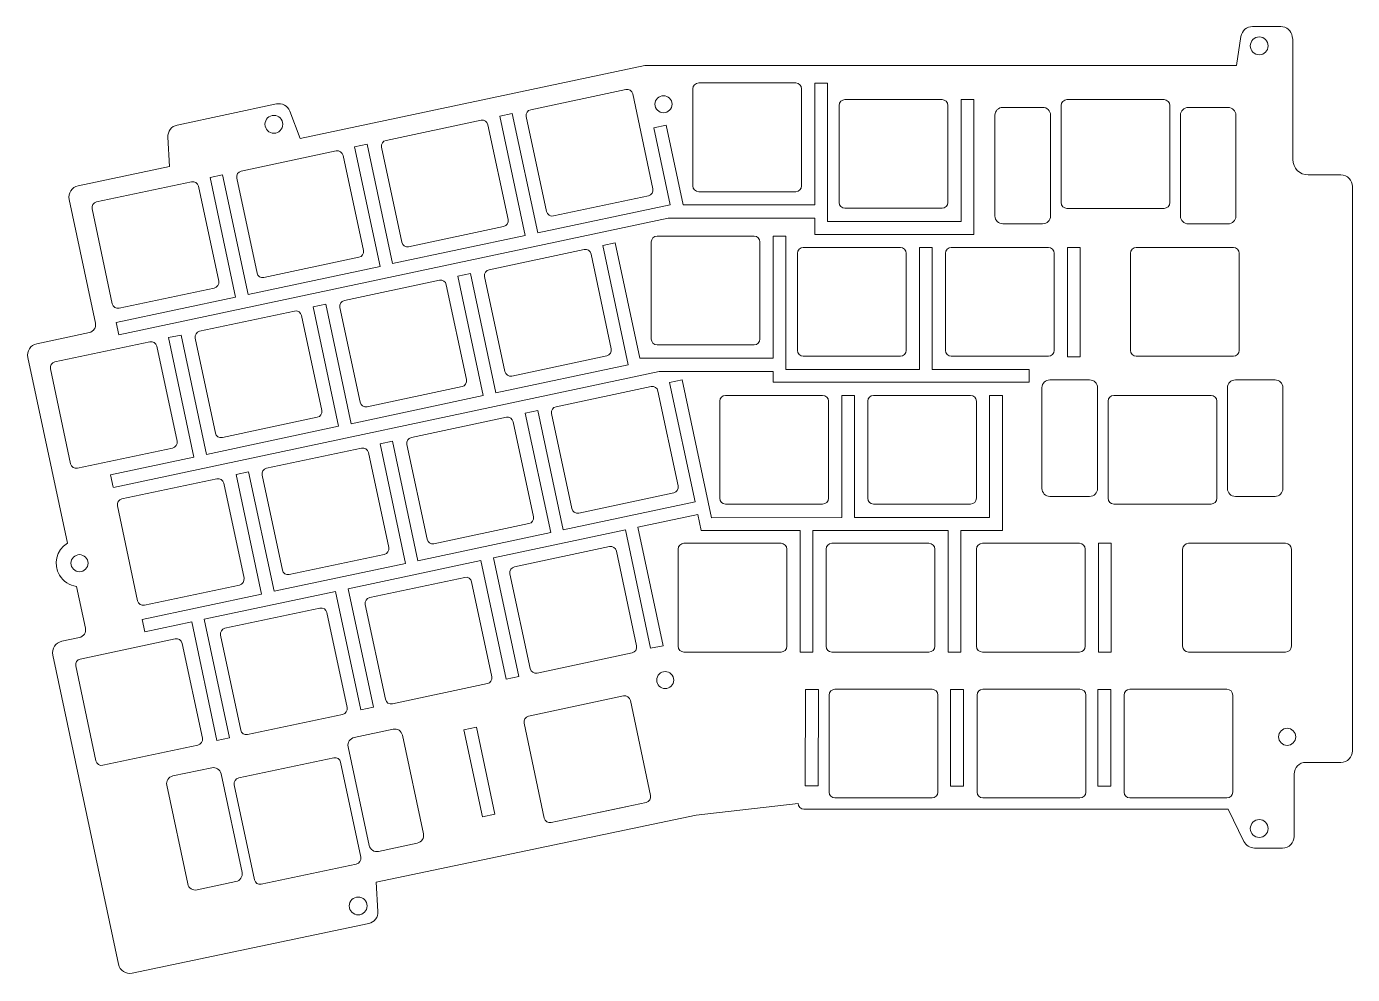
# Model space of a CAD drawing. Header units: millimetres. Extents: x 1313 to 1655, y 683 to 807.
# Drawn here: x 1484 to 1654.7, y 683.1 to 805.2 of the extents above; entities that cross this region are included whole.
import ezdxf

# ---------------------------------------------------------------- set-up
doc = ezdxf.new("R2010")
doc.units = ezdxf.units.MM
doc.header["$LTSCALE"] = 5
doc.layers.get('0').update_dxf_attribs({"lineweight": 18})
doc.layers.add('_U+56FE_U+5C42 5', color=7, linetype='Continuous')

# ---------------------------------------------------------------- blocks, each defined once
blk = doc.blocks.new('block 41')
at = {"color": 7, "lineweight": 18}
blk.add_open_spline([(386.84, 146.74), (386.84, 146.74), (386.84, 159.24), (386.84, 159.24), (386.84, 159.65), (386.51, 159.99), (386.09, 159.99), (386.09, 159.99), (373.59, 159.99), (373.59, 159.99), (373.18, 159.99), (372.84, 159.65), (372.84, 159.24), (372.84, 159.24), (372.84, 146.74), (372.84, 146.74), (372.84, 146.32), (373.18, 145.99), (373.59, 145.99), (373.59, 145.99), (386.09, 145.99), (386.09, 145.99), (386.51, 145.99), (386.84, 146.32), (386.84, 146.74)], degree=3, knots=[0, 0, 0, 0, 1, 1, 1, 2, 2, 2, 3, 3, 3, 4, 4, 4, 5, 5, 5, 6, 6, 6, 7, 7, 7, 8, 8, 8, 8], dxfattribs=at)
blk = doc.blocks.new('block 42')
at = {"color": 7, "lineweight": 18}
blk.add_open_spline([(380.12, 184.84), (380.12, 184.84), (380.12, 197.34), (380.12, 197.34), (380.12, 197.75), (379.78, 198.09), (379.37, 198.09), (379.37, 198.09), (366.87, 198.09), (366.87, 198.09), (366.46, 198.09), (366.12, 197.75), (366.12, 197.34), (366.12, 197.34), (366.12, 184.84), (366.12, 184.84), (366.12, 184.42), (366.46, 184.09), (366.87, 184.09), (366.87, 184.09), (379.37, 184.09), (379.37, 184.09), (379.78, 184.09), (380.12, 184.42), (380.12, 184.84)], degree=3, knots=[0, 0, 0, 0, 1, 1, 1, 2, 2, 2, 3, 3, 3, 4, 4, 4, 5, 5, 5, 6, 6, 6, 7, 7, 7, 8, 8, 8, 8], dxfattribs=at)
blk = doc.blocks.new('block 44')
at = {"color": 7, "lineweight": 18}
blk.add_open_spline([(360.3, 146.74), (360.3, 146.74), (360.3, 159.24), (360.3, 159.24), (360.3, 159.65), (359.97, 159.99), (359.55, 159.99), (359.55, 159.99), (347.05, 159.99), (347.05, 159.99), (346.64, 159.99), (346.3, 159.65), (346.3, 159.24), (346.3, 159.24), (346.3, 146.74), (346.3, 146.74), (346.3, 146.32), (346.64, 145.99), (347.05, 145.99), (347.05, 145.99), (359.55, 145.99), (359.55, 145.99), (359.97, 145.99), (360.3, 146.32), (360.3, 146.74)], degree=3, knots=[0, 0, 0, 0, 1, 1, 1, 2, 2, 2, 3, 3, 3, 4, 4, 4, 5, 5, 5, 6, 6, 6, 7, 7, 7, 8, 8, 8, 8], dxfattribs=at)
blk = doc.blocks.new('block 45')
at = {"color": 7, "lineweight": 18}
blk.add_open_spline([(356.3, 184.84), (356.3, 184.84), (356.3, 197.34), (356.3, 197.34), (356.3, 197.75), (355.96, 198.09), (355.55, 198.09), (355.55, 198.09), (343.05, 198.09), (343.05, 198.09), (342.64, 198.09), (342.3, 197.75), (342.3, 197.34), (342.3, 197.34), (342.3, 184.84), (342.3, 184.84), (342.3, 184.42), (342.64, 184.09), (343.05, 184.09), (343.05, 184.09), (355.55, 184.09), (355.55, 184.09), (355.96, 184.09), (356.3, 184.42), (356.3, 184.84)], degree=3, knots=[0, 0, 0, 0, 1, 1, 1, 2, 2, 2, 3, 3, 3, 4, 4, 4, 5, 5, 5, 6, 6, 6, 7, 7, 7, 8, 8, 8, 8], dxfattribs=at)
blk = doc.blocks.new('block 46')
at = {"color": 7, "lineweight": 18}
blk.add_open_spline([(346.29, 165.79), (346.29, 165.79), (346.29, 178.29), (346.29, 178.29), (346.29, 178.7), (345.95, 179.04), (345.54, 179.04), (345.54, 179.04), (333.04, 179.04), (333.04, 179.04), (332.63, 179.04), (332.29, 178.7), (332.29, 178.29), (332.29, 178.29), (332.29, 165.79), (332.29, 165.79), (332.29, 165.37), (332.63, 165.04), (333.04, 165.04), (333.04, 165.04), (345.54, 165.04), (345.54, 165.04), (345.95, 165.04), (346.29, 165.37), (346.29, 165.79)], degree=3, knots=[0, 0, 0, 0, 1, 1, 1, 2, 2, 2, 3, 3, 3, 4, 4, 4, 5, 5, 5, 6, 6, 6, 7, 7, 7, 8, 8, 8, 8], dxfattribs=at)
blk = doc.blocks.new('block 47')
at = {"color": 7, "lineweight": 18}
blk.add_open_spline([(342.61, 203.89), (342.61, 203.89), (342.61, 216.39), (342.61, 216.39), (342.61, 216.8), (342.27, 217.14), (341.86, 217.14), (341.86, 217.14), (329.36, 217.14), (329.36, 217.14), (328.95, 217.14), (328.61, 216.8), (328.61, 216.39), (328.61, 216.39), (328.61, 203.89), (328.61, 203.89), (328.61, 203.47), (328.95, 203.14), (329.36, 203.14), (329.36, 203.14), (341.86, 203.14), (341.86, 203.14), (342.27, 203.14), (342.61, 203.47), (342.61, 203.89)], degree=3, knots=[0, 0, 0, 0, 1, 1, 1, 2, 2, 2, 3, 3, 3, 4, 4, 4, 5, 5, 5, 6, 6, 6, 7, 7, 7, 8, 8, 8, 8], dxfattribs=at)
blk = doc.blocks.new('block 48')
at = {"color": 7, "lineweight": 18}
blk.add_open_spline([(340.93, 146.74), (340.93, 146.74), (340.93, 159.24), (340.93, 159.24), (340.93, 159.65), (340.59, 159.99), (340.18, 159.99), (340.18, 159.99), (327.68, 159.99), (327.68, 159.99), (327.27, 159.99), (326.93, 159.65), (326.93, 159.24), (326.93, 159.24), (326.93, 146.74), (326.93, 146.74), (326.93, 146.32), (327.27, 145.99), (327.68, 145.99), (327.68, 145.99), (340.18, 145.99), (340.18, 145.99), (340.59, 145.99), (340.93, 146.32), (340.93, 146.74)], degree=3, knots=[0, 0, 0, 0, 1, 1, 1, 2, 2, 2, 3, 3, 3, 4, 4, 4, 5, 5, 5, 6, 6, 6, 7, 7, 7, 8, 8, 8, 8], dxfattribs=at)
blk = doc.blocks.new('block 49')
at = {"color": 7, "lineweight": 18}
blk.add_open_spline([(337.25, 184.84), (337.25, 184.84), (337.25, 197.34), (337.25, 197.34), (337.25, 197.75), (336.91, 198.09), (336.5, 198.09), (336.5, 198.09), (324, 198.09), (324, 198.09), (323.59, 198.09), (323.25, 197.75), (323.25, 197.34), (323.25, 197.34), (323.25, 184.84), (323.25, 184.84), (323.25, 184.42), (323.59, 184.09), (324, 184.09), (324, 184.09), (336.5, 184.09), (336.5, 184.09), (336.91, 184.09), (337.25, 184.42), (337.25, 184.84)], degree=3, knots=[0, 0, 0, 0, 1, 1, 1, 2, 2, 2, 3, 3, 3, 4, 4, 4, 5, 5, 5, 6, 6, 6, 7, 7, 7, 8, 8, 8, 8], dxfattribs=at)
blk = doc.blocks.new('block 50')
at = {"color": 7, "lineweight": 18}
blk.add_open_spline([(327.24, 165.79), (327.24, 165.79), (327.24, 178.29), (327.24, 178.29), (327.24, 178.7), (326.9, 179.04), (326.49, 179.04), (326.49, 179.04), (313.99, 179.04), (313.99, 179.04), (313.58, 179.04), (313.24, 178.7), (313.24, 178.29), (313.24, 178.29), (313.24, 165.79), (313.24, 165.79), (313.24, 165.37), (313.58, 165.04), (313.99, 165.04), (313.99, 165.04), (326.49, 165.04), (326.49, 165.04), (326.9, 165.04), (327.24, 165.37), (327.24, 165.79)], degree=3, knots=[0, 0, 0, 0, 1, 1, 1, 2, 2, 2, 3, 3, 3, 4, 4, 4, 5, 5, 5, 6, 6, 6, 7, 7, 7, 8, 8, 8, 8], dxfattribs=at)
blk = doc.blocks.new('block 51')
at = {"color": 7, "lineweight": 18}
blk.add_open_spline([(321.88, 146.74), (321.88, 146.74), (321.88, 159.24), (321.88, 159.24), (321.88, 159.65), (321.54, 159.99), (321.13, 159.99), (321.13, 159.99), (308.63, 159.99), (308.63, 159.99), (308.22, 159.99), (307.88, 159.65), (307.88, 159.24), (307.88, 159.24), (307.88, 146.74), (307.88, 146.74), (307.88, 146.32), (308.22, 145.99), (308.63, 145.99), (308.63, 145.99), (321.13, 145.99), (321.13, 145.99), (321.54, 145.99), (321.88, 146.32), (321.88, 146.74)], degree=3, knots=[0, 0, 0, 0, 1, 1, 1, 2, 2, 2, 3, 3, 3, 4, 4, 4, 5, 5, 5, 6, 6, 6, 7, 7, 7, 8, 8, 8, 8], dxfattribs=at)
blk = doc.blocks.new('block 52')
at = {"color": 7, "lineweight": 18}
blk.add_open_spline([(288.91, 215.84), (288.51, 215.76), (288.25, 215.36), (288.33, 214.95), (288.33, 214.95), (290.93, 202.73), (290.93, 202.73), (291.02, 202.32), (291.42, 202.06), (291.82, 202.15), (291.82, 202.15), (304.05, 204.75), (304.05, 204.75), (304.45, 204.83), (304.71, 205.23), (304.63, 205.64), (304.63, 205.64), (302.03, 217.86), (302.03, 217.86), (301.94, 218.27), (301.54, 218.53), (301.14, 218.44), (301.14, 218.44), (288.91, 215.84), (288.91, 215.84)], degree=3, knots=[0, 0, 0, 0, 1, 1, 1, 2, 2, 2, 3, 3, 3, 4, 4, 4, 5, 5, 5, 6, 6, 6, 7, 7, 7, 8, 8, 8, 8], dxfattribs=at)
blk = doc.blocks.new('block 53')
at = {"color": 7, "lineweight": 18}
blk.add_open_spline([(292.17, 177.58), (291.77, 177.5), (291.51, 177.1), (291.59, 176.69), (291.59, 176.69), (294.19, 164.47), (294.19, 164.47), (294.28, 164.06), (294.68, 163.8), (295.08, 163.89), (295.08, 163.89), (307.31, 166.49), (307.31, 166.49), (307.71, 166.57), (307.97, 166.97), (307.89, 167.38), (307.89, 167.38), (305.29, 179.6), (305.29, 179.6), (305.2, 180.01), (304.8, 180.27), (304.4, 180.18), (304.4, 180.18), (292.17, 177.58), (292.17, 177.58)], degree=3, knots=[0, 0, 0, 0, 1, 1, 1, 2, 2, 2, 3, 3, 3, 4, 4, 4, 5, 5, 5, 6, 6, 6, 7, 7, 7, 8, 8, 8, 8], dxfattribs=at)
blk = doc.blocks.new('block 54')
at = {"color": 7, "lineweight": 18}
blk.add_open_spline([(283.55, 195.23), (283.15, 195.15), (282.89, 194.75), (282.97, 194.34), (282.97, 194.34), (285.57, 182.12), (285.57, 182.12), (285.66, 181.71), (286.06, 181.45), (286.46, 181.54), (286.46, 181.54), (298.69, 184.14), (298.69, 184.14), (299.09, 184.22), (299.35, 184.62), (299.27, 185.03), (299.27, 185.03), (296.67, 197.25), (296.67, 197.25), (296.58, 197.66), (296.18, 197.92), (295.78, 197.83), (295.78, 197.83), (283.55, 195.23), (283.55, 195.23)], degree=3, knots=[0, 0, 0, 0, 1, 1, 1, 2, 2, 2, 3, 3, 3, 4, 4, 4, 5, 5, 5, 6, 6, 6, 7, 7, 7, 8, 8, 8, 8], dxfattribs=at)
blk = doc.blocks.new('block 55')
at = {"color": 7, "lineweight": 18}
blk.add_open_spline([(288.83, 143.86), (288.92, 143.45), (289.32, 143.19), (289.72, 143.28), (289.72, 143.28), (301.95, 145.88), (301.95, 145.88), (302.35, 145.96), (302.61, 146.36), (302.53, 146.77), (302.53, 146.77), (299.93, 158.99), (299.93, 158.99), (299.84, 159.4), (299.44, 159.66), (299.04, 159.57), (299.04, 159.57), (286.81, 156.97), (286.81, 156.97), (286.41, 156.89), (286.15, 156.49), (286.23, 156.08), (286.23, 156.08), (288.83, 143.86), (288.83, 143.86)], degree=3, knots=[0, 0, 0, 0, 1, 1, 1, 2, 2, 2, 3, 3, 3, 4, 4, 4, 5, 5, 5, 6, 6, 6, 7, 7, 7, 8, 8, 8, 8], dxfattribs=at)
blk = doc.blocks.new('block 56')
at = {"color": 7, "lineweight": 18}
blk.add_open_spline([(303.76, 126.63), (304.17, 126.72), (304.43, 127.12), (304.34, 127.52), (304.34, 127.52), (301.74, 139.75), (301.74, 139.75), (301.66, 140.16), (301.26, 140.41), (300.85, 140.33), (300.85, 140.33), (288.63, 137.73), (288.63, 137.73), (288.22, 137.64), (287.96, 137.24), (288.05, 136.84), (288.05, 136.84), (290.65, 124.61), (290.65, 124.61), (290.73, 124.21), (291.13, 123.95), (291.54, 124.03), (291.54, 124.03), (303.76, 126.63), (303.76, 126.63)], degree=3, knots=[0, 0, 0, 0, 1, 1, 1, 2, 2, 2, 3, 3, 3, 4, 4, 4, 5, 5, 5, 6, 6, 6, 7, 7, 7, 8, 8, 8, 8], dxfattribs=at)
blk = doc.blocks.new('block 57')
at = {"color": 7, "lineweight": 18}
blk.add_open_spline([(270.28, 211.88), (269.87, 211.8), (269.61, 211.4), (269.7, 210.99), (269.7, 210.99), (272.3, 198.77), (272.3, 198.77), (272.39, 198.36), (272.78, 198.1), (273.19, 198.19), (273.19, 198.19), (285.42, 200.79), (285.42, 200.79), (285.82, 200.87), (286.08, 201.27), (285.99, 201.68), (285.99, 201.68), (283.39, 213.9), (283.39, 213.9), (283.31, 214.31), (282.91, 214.57), (282.51, 214.48), (282.51, 214.48), (270.28, 211.88), (270.28, 211.88)], degree=3, knots=[0, 0, 0, 0, 1, 1, 1, 2, 2, 2, 3, 3, 3, 4, 4, 4, 5, 5, 5, 6, 6, 6, 7, 7, 7, 8, 8, 8, 8], dxfattribs=at)
blk = doc.blocks.new('block 58')
at = {"color": 7, "lineweight": 18}
blk.add_open_spline([(273.54, 173.62), (273.13, 173.54), (272.87, 173.14), (272.96, 172.73), (272.96, 172.73), (275.56, 160.51), (275.56, 160.51), (275.65, 160.1), (276.04, 159.84), (276.45, 159.93), (276.45, 159.93), (288.68, 162.53), (288.68, 162.53), (289.08, 162.61), (289.34, 163.01), (289.25, 163.42), (289.25, 163.42), (286.65, 175.64), (286.65, 175.64), (286.57, 176.05), (286.17, 176.31), (285.77, 176.22), (285.77, 176.22), (273.54, 173.62), (273.54, 173.62)], degree=3, knots=[0, 0, 0, 0, 1, 1, 1, 2, 2, 2, 3, 3, 3, 4, 4, 4, 5, 5, 5, 6, 6, 6, 7, 7, 7, 8, 8, 8, 8], dxfattribs=at)
blk = doc.blocks.new('block 59')
at = {"color": 7, "lineweight": 18}
blk.add_open_spline([(264.92, 191.27), (264.51, 191.19), (264.25, 190.79), (264.34, 190.38), (264.34, 190.38), (266.94, 178.16), (266.94, 178.16), (267.03, 177.75), (267.42, 177.49), (267.83, 177.58), (267.83, 177.58), (280.06, 180.18), (280.06, 180.18), (280.46, 180.26), (280.72, 180.66), (280.63, 181.07), (280.63, 181.07), (278.03, 193.29), (278.03, 193.29), (277.95, 193.7), (277.55, 193.96), (277.15, 193.87), (277.15, 193.87), (264.92, 191.27), (264.92, 191.27)], degree=3, knots=[0, 0, 0, 0, 1, 1, 1, 2, 2, 2, 3, 3, 3, 4, 4, 4, 5, 5, 5, 6, 6, 6, 7, 7, 7, 8, 8, 8, 8], dxfattribs=at)
blk = doc.blocks.new('block 60')
at = {"color": 7, "lineweight": 18}
blk.add_open_spline([(281.29, 155.03), (281.21, 155.44), (280.81, 155.7), (280.41, 155.61), (280.41, 155.61), (268.18, 153.01), (268.18, 153.01), (267.77, 152.93), (267.51, 152.53), (267.6, 152.12), (267.6, 152.12), (270.2, 139.9), (270.2, 139.9), (270.29, 139.49), (270.68, 139.23), (271.09, 139.32), (271.09, 139.32), (283.32, 141.92), (283.32, 141.92), (283.72, 142), (283.98, 142.4), (283.89, 142.81), (283.89, 142.81), (281.29, 155.03), (281.29, 155.03)], degree=3, knots=[0, 0, 0, 0, 1, 1, 1, 2, 2, 2, 3, 3, 3, 4, 4, 4, 5, 5, 5, 6, 6, 6, 7, 7, 7, 8, 8, 8, 8], dxfattribs=at)
blk = doc.blocks.new('block 61')
at = {"color": 7, "lineweight": 18}
blk.add_open_spline([(266.78, 196.83), (267.19, 196.91), (267.45, 197.31), (267.36, 197.72), (267.36, 197.72), (264.76, 209.94), (264.76, 209.94), (264.67, 210.35), (264.28, 210.61), (263.87, 210.52), (263.87, 210.52), (251.64, 207.92), (251.64, 207.92), (251.24, 207.84), (250.98, 207.44), (251.07, 207.03), (251.07, 207.03), (253.67, 194.8), (253.67, 194.8), (253.75, 194.4), (254.15, 194.14), (254.56, 194.23), (254.56, 194.23), (266.78, 196.83), (266.78, 196.83)], degree=3, knots=[0, 0, 0, 0, 1, 1, 1, 2, 2, 2, 3, 3, 3, 4, 4, 4, 5, 5, 5, 6, 6, 6, 7, 7, 7, 8, 8, 8, 8], dxfattribs=at)
blk = doc.blocks.new('block 62')
at = {"color": 7, "lineweight": 18}
blk.add_open_spline([(270.04, 158.57), (270.45, 158.65), (270.71, 159.05), (270.62, 159.46), (270.62, 159.46), (268.02, 171.68), (268.02, 171.68), (267.93, 172.09), (267.54, 172.35), (267.13, 172.26), (267.13, 172.26), (254.9, 169.66), (254.9, 169.66), (254.5, 169.58), (254.24, 169.18), (254.33, 168.77), (254.33, 168.77), (256.93, 156.54), (256.93, 156.54), (257.01, 156.14), (257.41, 155.88), (257.82, 155.97), (257.82, 155.97), (270.04, 158.57), (270.04, 158.57)], degree=3, knots=[0, 0, 0, 0, 1, 1, 1, 2, 2, 2, 3, 3, 3, 4, 4, 4, 5, 5, 5, 6, 6, 6, 7, 7, 7, 8, 8, 8, 8], dxfattribs=at)
blk = doc.blocks.new('block 63')
at = {"color": 7, "lineweight": 18}
blk.add_open_spline([(246.28, 187.31), (245.88, 187.23), (245.62, 186.83), (245.71, 186.42), (245.71, 186.42), (248.31, 174.19), (248.31, 174.19), (248.39, 173.79), (248.79, 173.53), (249.2, 173.62), (249.2, 173.62), (261.42, 176.22), (261.42, 176.22), (261.83, 176.3), (262.09, 176.7), (262, 177.11), (262, 177.11), (259.4, 189.33), (259.4, 189.33), (259.31, 189.74), (258.92, 190), (258.51, 189.91), (258.51, 189.91), (246.28, 187.31), (246.28, 187.31)], degree=3, knots=[0, 0, 0, 0, 1, 1, 1, 2, 2, 2, 3, 3, 3, 4, 4, 4, 5, 5, 5, 6, 6, 6, 7, 7, 7, 8, 8, 8, 8], dxfattribs=at)
blk = doc.blocks.new('block 64')
at = {"color": 7, "lineweight": 18}
blk.add_open_spline([(264.68, 137.96), (265.09, 138.04), (265.35, 138.44), (265.26, 138.85), (265.26, 138.85), (262.66, 151.07), (262.66, 151.07), (262.57, 151.48), (262.18, 151.74), (261.77, 151.65), (261.77, 151.65), (249.54, 149.05), (249.54, 149.05), (249.14, 148.97), (248.88, 148.57), (248.97, 148.16), (248.97, 148.16), (251.57, 135.93), (251.57, 135.93), (251.65, 135.53), (252.05, 135.27), (252.46, 135.36), (252.46, 135.36), (264.68, 137.96), (264.68, 137.96)], degree=3, knots=[0, 0, 0, 0, 1, 1, 1, 2, 2, 2, 3, 3, 3, 4, 4, 4, 5, 5, 5, 6, 6, 6, 7, 7, 7, 8, 8, 8, 8], dxfattribs=at)
blk = doc.blocks.new('block 65')
at = {"color": 7, "lineweight": 18}
blk.add_open_spline([(248.15, 192.87), (248.55, 192.95), (248.81, 193.35), (248.73, 193.75), (248.73, 193.75), (246.13, 205.98), (246.13, 205.98), (246.04, 206.39), (245.64, 206.65), (245.24, 206.56), (245.24, 206.56), (233.01, 203.96), (233.01, 203.96), (232.61, 203.87), (232.35, 203.48), (232.43, 203.07), (232.43, 203.07), (235.03, 190.84), (235.03, 190.84), (235.12, 190.44), (235.52, 190.18), (235.92, 190.27), (235.92, 190.27), (248.15, 192.87), (248.15, 192.87)], degree=3, knots=[0, 0, 0, 0, 1, 1, 1, 2, 2, 2, 3, 3, 3, 4, 4, 4, 5, 5, 5, 6, 6, 6, 7, 7, 7, 8, 8, 8, 8], dxfattribs=at)
blk = doc.blocks.new('block 66')
at = {"color": 7, "lineweight": 18}
blk.add_open_spline([(236.27, 165.7), (235.87, 165.61), (235.61, 165.22), (235.69, 164.81), (235.69, 164.81), (238.29, 152.58), (238.29, 152.58), (238.38, 152.18), (238.78, 151.92), (239.18, 152.01), (239.18, 152.01), (251.41, 154.61), (251.41, 154.61), (251.81, 154.69), (252.07, 155.09), (251.99, 155.49), (251.99, 155.49), (249.39, 167.72), (249.39, 167.72), (249.3, 168.13), (248.9, 168.39), (248.5, 168.3), (248.5, 168.3), (236.27, 165.7), (236.27, 165.7)], degree=3, knots=[0, 0, 0, 0, 1, 1, 1, 2, 2, 2, 3, 3, 3, 4, 4, 4, 5, 5, 5, 6, 6, 6, 7, 7, 7, 8, 8, 8, 8], dxfattribs=at)
blk = doc.blocks.new('block 67')
at = {"color": 7, "lineweight": 18}
blk.add_open_spline([(242.79, 172.26), (243.19, 172.34), (243.45, 172.74), (243.37, 173.14), (243.37, 173.14), (240.77, 185.37), (240.77, 185.37), (240.68, 185.78), (240.28, 186.04), (239.88, 185.95), (239.88, 185.95), (227.65, 183.35), (227.65, 183.35), (227.25, 183.26), (226.99, 182.87), (227.07, 182.46), (227.07, 182.46), (229.67, 170.23), (229.67, 170.23), (229.76, 169.83), (230.16, 169.57), (230.56, 169.66), (230.56, 169.66), (242.79, 172.26), (242.79, 172.26)], degree=3, knots=[0, 0, 0, 0, 1, 1, 1, 2, 2, 2, 3, 3, 3, 4, 4, 4, 5, 5, 5, 6, 6, 6, 7, 7, 7, 8, 8, 8, 8], dxfattribs=at)
blk = doc.blocks.new('block 68')
at = {"color": 7, "lineweight": 18}
blk.add_open_spline([(246.05, 134), (246.45, 134.08), (246.71, 134.48), (246.63, 134.88), (246.63, 134.88), (244.03, 147.11), (244.03, 147.11), (243.94, 147.52), (243.54, 147.78), (243.14, 147.69), (243.14, 147.69), (230.91, 145.09), (230.91, 145.09), (230.51, 145), (230.25, 144.61), (230.33, 144.2), (230.33, 144.2), (232.93, 131.97), (232.93, 131.97), (233.02, 131.57), (233.42, 131.31), (233.82, 131.4), (233.82, 131.4), (246.05, 134), (246.05, 134)], degree=3, knots=[0, 0, 0, 0, 1, 1, 1, 2, 2, 2, 3, 3, 3, 4, 4, 4, 5, 5, 5, 6, 6, 6, 7, 7, 7, 8, 8, 8, 8], dxfattribs=at)
blk = doc.blocks.new('block 71')
at = {"color": 7, "lineweight": 18}
blk.add_open_spline([(305.12, 142.38), (305.12, 142.98), (305.61, 143.48), (306.22, 143.48), (306.83, 143.48), (307.32, 142.98), (307.32, 142.38), (307.32, 141.77), (306.83, 141.28), (306.22, 141.28), (305.61, 141.28), (305.12, 141.77), (305.12, 142.38)], degree=3, knots=[0, 0, 0, 0, 1, 1, 1, 2, 2, 2, 3, 3, 3, 4, 4, 4, 4], dxfattribs=at)
blk = doc.blocks.new('block 74')
at = {"color": 7, "lineweight": 18}
blk.add_open_spline([(385.2, 135.07), (385.2, 135.68), (385.69, 136.17), (386.3, 136.17), (386.9, 136.17), (387.4, 135.68), (387.4, 135.07), (387.4, 134.46), (386.9, 133.97), (386.3, 133.97), (385.69, 133.97), (385.2, 134.46), (385.2, 135.07)], degree=3, knots=[0, 0, 0, 0, 1, 1, 1, 2, 2, 2, 3, 3, 3, 4, 4, 4, 4], dxfattribs=at)
blk = doc.blocks.new('block 84')
at = {"color": 7, "lineweight": 18}
blk.add_open_spline([(341.32, 127.95), (341.32, 127.95), (341.32, 140.45), (341.32, 140.45), (341.32, 140.86), (340.99, 141.2), (340.57, 141.2), (340.57, 141.2), (328.07, 141.2), (328.07, 141.2), (327.66, 141.2), (327.32, 140.86), (327.32, 140.45), (327.32, 140.45), (327.32, 127.95), (327.32, 127.95), (327.32, 127.53), (327.66, 127.2), (328.07, 127.2), (328.07, 127.2), (340.57, 127.2), (340.57, 127.2), (340.99, 127.2), (341.32, 127.53), (341.32, 127.95)], degree=3, knots=[0, 0, 0, 0, 1, 1, 1, 2, 2, 2, 3, 3, 3, 4, 4, 4, 5, 5, 5, 6, 6, 6, 7, 7, 7, 8, 8, 8, 8], dxfattribs=at)
blk = doc.blocks.new('block 85')
at = {"color": 7, "lineweight": 18}
blk.add_open_spline([(360.37, 127.95), (360.37, 127.95), (360.37, 140.45), (360.37, 140.45), (360.37, 140.86), (360.04, 141.2), (359.62, 141.2), (359.62, 141.2), (347.12, 141.2), (347.12, 141.2), (346.71, 141.2), (346.37, 140.86), (346.37, 140.45), (346.37, 140.45), (346.37, 127.95), (346.37, 127.95), (346.37, 127.53), (346.71, 127.2), (347.12, 127.2), (347.12, 127.2), (359.62, 127.2), (359.62, 127.2), (360.04, 127.2), (360.37, 127.53), (360.37, 127.95)], degree=3, knots=[0, 0, 0, 0, 1, 1, 1, 2, 2, 2, 3, 3, 3, 4, 4, 4, 5, 5, 5, 6, 6, 6, 7, 7, 7, 8, 8, 8, 8], dxfattribs=at)
blk = doc.blocks.new('block 86')
at = {"color": 7, "lineweight": 18}
blk.add_open_spline([(379.29, 127.95), (379.29, 127.95), (379.29, 140.45), (379.29, 140.45), (379.29, 140.86), (378.96, 141.2), (378.54, 141.2), (378.54, 141.2), (366.04, 141.2), (366.04, 141.2), (365.63, 141.2), (365.29, 140.86), (365.29, 140.45), (365.29, 140.45), (365.29, 127.95), (365.29, 127.95), (365.29, 127.53), (365.63, 127.2), (366.04, 127.2), (366.04, 127.2), (378.54, 127.2), (378.54, 127.2), (378.96, 127.2), (379.29, 127.53), (379.29, 127.95)], degree=3, knots=[0, 0, 0, 0, 1, 1, 1, 2, 2, 2, 3, 3, 3, 4, 4, 4, 5, 5, 5, 6, 6, 6, 7, 7, 7, 8, 8, 8, 8], dxfattribs=at)
blk = doc.blocks.new('block 87')
at = {"color": 7, "lineweight": 18}
blk.add_open_spline([(323.78, 206.03), (323.78, 206.03), (323.78, 218.53), (323.78, 218.53), (323.78, 218.94), (323.44, 219.28), (323.03, 219.28), (323.03, 219.28), (310.53, 219.28), (310.53, 219.28), (310.12, 219.28), (309.78, 218.94), (309.78, 218.53), (309.78, 218.53), (309.78, 206.03), (309.78, 206.03), (309.78, 205.61), (310.12, 205.28), (310.53, 205.28), (310.53, 205.28), (323.03, 205.28), (323.03, 205.28), (323.44, 205.28), (323.78, 205.61), (323.78, 206.03)], degree=3, knots=[0, 0, 0, 0, 1, 1, 1, 2, 2, 2, 3, 3, 3, 4, 4, 4, 5, 5, 5, 6, 6, 6, 7, 7, 7, 8, 8, 8, 8], dxfattribs=at)
blk = doc.blocks.new('block 88')
at = {"color": 7, "lineweight": 18}
blk.add_open_spline([(318.42, 186.3), (318.42, 186.3), (318.42, 198.8), (318.42, 198.8), (318.42, 199.21), (318.08, 199.55), (317.67, 199.55), (317.67, 199.55), (305.17, 199.55), (305.17, 199.55), (304.76, 199.55), (304.42, 199.21), (304.42, 198.8), (304.42, 198.8), (304.42, 186.3), (304.42, 186.3), (304.42, 185.88), (304.76, 185.55), (305.17, 185.55), (305.17, 185.55), (317.67, 185.55), (317.67, 185.55), (318.08, 185.55), (318.42, 185.88), (318.42, 186.3)], degree=3, knots=[0, 0, 0, 0, 1, 1, 1, 2, 2, 2, 3, 3, 3, 4, 4, 4, 5, 5, 5, 6, 6, 6, 7, 7, 7, 8, 8, 8, 8], dxfattribs=at)
blk = doc.blocks.new('block 75')
at = {"color": 7, "lineweight": 18}
blk.add_open_spline([(304.9, 216.54), (304.9, 217.14), (305.39, 217.64), (306, 217.64), (306.6, 217.64), (307.1, 217.14), (307.1, 216.54), (307.1, 215.93), (306.6, 215.44), (306, 215.44), (305.39, 215.44), (304.9, 215.93), (304.9, 216.54)], degree=3, knots=[0, 0, 0, 0, 1, 1, 1, 2, 2, 2, 3, 3, 3, 4, 4, 4, 4], dxfattribs=at)
blk = doc.blocks.new('block 15')
at = {"color": 7, "lineweight": 18}
blk.add_open_spline([(381.55, 123.26), (381.55, 123.89), (382.07, 124.41), (382.7, 124.41), (383.34, 124.41), (383.85, 123.89), (383.85, 123.26), (383.85, 122.62), (383.34, 122.11), (382.7, 122.11), (382.07, 122.11), (381.55, 122.62), (381.55, 123.26)], degree=3, knots=[0, 0, 0, 0, 1, 1, 1, 2, 2, 2, 3, 3, 3, 4, 4, 4, 4], dxfattribs=at)
blk = doc.blocks.new('block 17')
at = {"color": 7, "lineweight": 18}
blk.add_open_spline([(254.69, 213.96), (254.69, 214.59), (255.2, 215.11), (255.84, 215.11), (256.47, 215.11), (256.99, 214.59), (256.99, 213.96), (256.99, 213.32), (256.47, 212.81), (255.84, 212.81), (255.2, 212.81), (254.69, 213.32), (254.69, 213.96)], degree=3, knots=[0, 0, 0, 0, 1, 1, 1, 2, 2, 2, 3, 3, 3, 4, 4, 4, 4], dxfattribs=at)
blk = doc.blocks.new('block 70')
at = {"color": 7, "lineweight": 18}
blk.add_open_spline([(229.71, 157.43), (229.71, 158.04), (230.2, 158.53), (230.81, 158.53), (231.41, 158.53), (231.91, 158.04), (231.91, 157.43), (231.91, 156.82), (231.41, 156.33), (230.81, 156.33), (230.2, 156.33), (229.71, 156.82), (229.71, 157.43)], degree=3, knots=[0, 0, 0, 0, 1, 1, 1, 2, 2, 2, 3, 3, 3, 4, 4, 4, 4], dxfattribs=at)
blk = doc.blocks.new('block 16')
at = {"color": 7, "lineweight": 18}
blk.add_open_spline([(381.55, 224.06), (381.55, 224.69), (382.07, 225.21), (382.7, 225.21), (383.34, 225.21), (383.85, 224.69), (383.85, 224.06), (383.85, 223.42), (383.34, 222.91), (382.7, 222.91), (382.07, 222.91), (381.55, 223.42), (381.55, 224.06)], degree=3, knots=[0, 0, 0, 0, 1, 1, 1, 2, 2, 2, 3, 3, 3, 4, 4, 4, 4], dxfattribs=at)
blk = doc.blocks.new('block 14')
at = {"color": 7, "lineweight": 18}
blk.add_open_spline([(265.55, 113.3), (265.55, 113.94), (266.07, 114.45), (266.7, 114.45), (267.34, 114.45), (267.85, 113.94), (267.85, 113.3), (267.85, 112.67), (267.34, 112.15), (266.7, 112.15), (266.07, 112.15), (265.55, 112.67), (265.55, 113.3)], degree=3, knots=[0, 0, 0, 0, 1, 1, 1, 2, 2, 2, 3, 3, 3, 4, 4, 4, 4], dxfattribs=at)
blk = doc.blocks.new('block 2')
at = {"layer": '_U+56FE_U+5C42 5', "color": 7, "lineweight": 18}
blk.add_open_spline([(355.83, 202.14), (355.83, 202.14), (355.83, 215.14), (355.83, 215.14), (355.83, 215.69), (355.37, 216.14), (354.81, 216.14), (354.81, 216.14), (349.7, 216.14), (349.7, 216.14), (349.14, 216.14), (348.68, 215.69), (348.68, 215.14), (348.68, 215.14), (348.68, 202.14), (348.68, 202.14), (348.68, 201.58), (349.14, 201.14), (349.7, 201.14), (349.7, 201.14), (354.81, 201.14), (354.81, 201.14), (355.37, 201.14), (355.83, 201.58), (355.83, 202.14)], degree=3, knots=[0, 0, 0, 0, 1, 1, 1, 2, 2, 2, 3, 3, 3, 4, 4, 4, 5, 5, 5, 6, 6, 6, 7, 7, 7, 8, 8, 8, 8], dxfattribs=at)
blk = doc.blocks.new('block 3')
at = {"layer": '_U+56FE_U+5C42 5', "color": 7, "lineweight": 18}
blk.add_open_spline([(379.7, 202.13), (379.7, 202.13), (379.7, 215.13), (379.7, 215.13), (379.7, 215.68), (379.25, 216.13), (378.68, 216.13), (378.68, 216.13), (373.58, 216.13), (373.58, 216.13), (373.01, 216.13), (372.55, 215.68), (372.55, 215.13), (372.55, 215.13), (372.55, 202.13), (372.55, 202.13), (372.55, 201.58), (373.01, 201.13), (373.58, 201.13), (373.58, 201.13), (378.68, 201.13), (378.68, 201.13), (379.25, 201.13), (379.7, 201.58), (379.7, 202.13)], degree=3, knots=[0, 0, 0, 0, 1, 1, 1, 2, 2, 2, 3, 3, 3, 4, 4, 4, 5, 5, 5, 6, 6, 6, 7, 7, 7, 8, 8, 8, 8], dxfattribs=at)
blk = doc.blocks.new('block 4')
at = {"layer": '_U+56FE_U+5C42 5', "color": 7, "lineweight": 18}
blk.add_open_spline([(385.75, 167.04), (385.75, 167.04), (385.75, 180.04), (385.75, 180.04), (385.75, 180.59), (385.3, 181.04), (384.73, 181.04), (384.73, 181.04), (379.63, 181.04), (379.63, 181.04), (379.06, 181.04), (378.6, 180.59), (378.6, 180.04), (378.6, 180.04), (378.6, 167.04), (378.6, 167.04), (378.6, 166.48), (379.06, 166.04), (379.63, 166.04), (379.63, 166.04), (384.73, 166.04), (384.73, 166.04), (385.3, 166.04), (385.75, 166.48), (385.75, 167.04)], degree=3, knots=[0, 0, 0, 0, 1, 1, 1, 2, 2, 2, 3, 3, 3, 4, 4, 4, 5, 5, 5, 6, 6, 6, 7, 7, 7, 8, 8, 8, 8], dxfattribs=at)
blk = doc.blocks.new('block 8')
at = {"layer": '_U+56FE_U+5C42 5', "color": 7, "lineweight": 18}
blk.add_open_spline([(251.74, 117.61), (251.74, 117.61), (249.04, 130.32), (249.04, 130.32), (248.92, 130.86), (248.38, 131.21), (247.83, 131.09), (247.83, 131.09), (242.83, 130.03), (242.83, 130.03), (242.28, 129.91), (241.93, 129.38), (242.04, 128.84), (242.04, 128.84), (244.74, 116.12), (244.74, 116.12), (244.86, 115.58), (245.4, 115.24), (245.95, 115.35), (245.95, 115.35), (250.95, 116.42), (250.95, 116.42), (251.5, 116.53), (251.85, 117.07), (251.74, 117.61)], degree=3, knots=[0, 0, 0, 0, 1, 1, 1, 2, 2, 2, 3, 3, 3, 4, 4, 4, 5, 5, 5, 6, 6, 6, 7, 7, 7, 8, 8, 8, 8], dxfattribs=at)
blk = doc.blocks.new('block 9')
at = {"layer": '_U+56FE_U+5C42 5', "color": 7, "lineweight": 18}
blk.add_open_spline([(275.09, 122.57), (275.09, 122.57), (272.39, 135.28), (272.39, 135.28), (272.28, 135.82), (271.73, 136.17), (271.18, 136.05), (271.18, 136.05), (266.19, 134.99), (266.19, 134.99), (265.64, 134.87), (265.28, 134.34), (265.4, 133.8), (265.4, 133.8), (268.1, 121.08), (268.1, 121.08), (268.21, 120.54), (268.75, 120.2), (269.31, 120.32), (269.31, 120.32), (274.3, 121.38), (274.3, 121.38), (274.85, 121.49), (275.21, 122.03), (275.09, 122.57)], degree=3, knots=[0, 0, 0, 0, 1, 1, 1, 2, 2, 2, 3, 3, 3, 4, 4, 4, 5, 5, 5, 6, 6, 6, 7, 7, 7, 8, 8, 8, 8], dxfattribs=at)
blk = doc.blocks.new('block 43')
at = {"color": 7, "lineweight": 18}
blk.add_open_spline([(377.24, 165.79), (377.24, 165.79), (377.24, 178.29), (377.24, 178.29), (377.24, 178.7), (376.9, 179.04), (376.49, 179.04), (376.49, 179.04), (363.99, 179.04), (363.99, 179.04), (363.58, 179.04), (363.24, 178.7), (363.24, 178.29), (363.24, 178.29), (363.24, 165.79), (363.24, 165.79), (363.24, 165.37), (363.58, 165.04), (363.99, 165.04), (363.99, 165.04), (376.49, 165.04), (376.49, 165.04), (376.9, 165.04), (377.24, 165.37), (377.24, 165.79)], degree=3, knots=[0, 0, 0, 0, 1, 1, 1, 2, 2, 2, 3, 3, 3, 4, 4, 4, 5, 5, 5, 6, 6, 6, 7, 7, 7, 8, 8, 8, 8], dxfattribs=at)
blk = doc.blocks.new('block 91')
at = {"color": 7, "lineweight": 18}
blk.add_open_spline([(250.73, 128.89), (250.73, 128.89), (253.33, 116.67), (253.33, 116.67), (253.42, 116.26), (253.81, 116), (254.22, 116.09), (254.22, 116.09), (266.45, 118.69), (266.45, 118.69), (266.85, 118.77), (267.11, 119.17), (267.02, 119.58), (267.02, 119.58), (264.43, 131.8), (264.43, 131.8), (264.34, 132.21), (263.94, 132.47), (263.54, 132.38), (263.54, 132.38), (251.31, 129.78), (251.31, 129.78), (250.91, 129.7), (250.65, 129.3), (250.73, 128.89)], degree=3, knots=[0, 0, 0, 0, 1, 1, 1, 2, 2, 2, 3, 3, 3, 4, 4, 4, 5, 5, 5, 6, 6, 6, 7, 7, 7, 8, 8, 8, 8], dxfattribs=at)
blk = doc.blocks.new('block 92')
at = {"color": 7, "lineweight": 18}
blk.add_open_spline([(371.19, 203.88), (371.19, 203.88), (371.19, 216.38), (371.19, 216.38), (371.19, 216.79), (370.86, 217.13), (370.44, 217.13), (370.44, 217.13), (357.94, 217.13), (357.94, 217.13), (357.53, 217.13), (357.19, 216.79), (357.19, 216.38), (357.19, 216.38), (357.19, 203.88), (357.19, 203.88), (357.19, 203.46), (357.53, 203.13), (357.94, 203.13), (357.94, 203.13), (370.44, 203.13), (370.44, 203.13), (370.86, 203.13), (371.19, 203.46), (371.19, 203.88)], degree=3, knots=[0, 0, 0, 0, 1, 1, 1, 2, 2, 2, 3, 3, 3, 4, 4, 4, 5, 5, 5, 6, 6, 6, 7, 7, 7, 8, 8, 8, 8], dxfattribs=at)

msp = doc.modelspace()

# ---------------------------------------------------------------- linework, layer by layer
for p, q in [((1585.48, 797.92), (1585.48, 782.22)), ((1587.13, 797.92), (1585.48, 797.92)), ((1587.13, 797.92), (1587.13, 780.08)), ((1604.31, 795.78), (1604.31, 780.08)), ((1605.96, 795.78), (1604.31, 795.78)), ((1605.96, 795.78), (1605.96, 778.43)), ((1544.92, 793.67), (1546.53, 794.01)), ((1546.53, 794.01), (1549.8, 778.63)), ((1544.92, 793.67), (1548.19, 778.28)), ((1564.74, 792.15), (1566.35, 792.49)), ((1564.74, 792.15), (1566.84, 782.25)), ((1566.35, 792.49), (1568.53, 782.23)), ((1526.23, 789.7), (1527.84, 790.04)), ((1526.23, 789.7), (1529.5, 774.31)), ((1527.84, 790.04), (1531.11, 774.66)), ((1507.63, 785.74), (1509.24, 786.08)), ((1507.63, 785.74), (1510.9, 770.36)), ((1509.24, 786.08), (1512.51, 770.7)), ((1549.8, 778.63), (1566.84, 782.25)), ((1568.53, 782.23), (1585.48, 782.22)), ((1566.61, 780.52), (1495.87, 765.48)), ((1566.61, 780.52), (1585.48, 780.52)), ((1585.48, 780.52), (1585.48, 778.43)), ((1587.13, 780.08), (1604.31, 780.08)), ((1531.11, 774.66), (1548.19, 778.28)), ((1558.17, 777.01), (1559.78, 777.36)), ((1558.17, 777.01), (1561.44, 761.63)), ((1559.78, 777.36), (1562.94, 762.5)), ((1580.12, 778.19), (1580.12, 762.49)), ((1581.77, 778.19), (1580.12, 778.19)), ((1581.77, 778.19), (1581.77, 761.03)), ((1585.48, 778.43), (1605.96, 778.43)), ((1598.95, 776.73), (1598.95, 761.03)), ((1600.6, 776.73), (1598.95, 776.73)), ((1600.6, 776.73), (1600.6, 761.03)), ((1618, 776.73), (1618, 762.68)), ((1619.65, 776.73), (1618, 776.73)), ((1619.65, 776.73), (1619.65, 762.68)), ((1512.51, 770.7), (1529.5, 774.31)), ((1539.53, 773.05), (1541.15, 773.4)), ((1541.15, 773.4), (1544.42, 758.01)), ((1539.53, 773.05), (1542.8, 757.67)), ((1495.53, 767.09), (1510.9, 770.36)), ((1520.9, 769.09), (1522.51, 769.44)), ((1520.9, 769.09), (1524.17, 753.71)), ((1522.51, 769.44), (1525.78, 754.05)), ((1495.53, 767.09), (1495.87, 765.48)), ((1502.27, 765.13), (1503.88, 765.47)), ((1502.27, 765.13), (1505.54, 749.75)), ((1503.88, 765.47), (1507.15, 750.09)), ((1544.42, 758.01), (1561.44, 761.63)), ((1562.94, 762.5), (1580.12, 762.49)), ((1618, 762.68), (1619.65, 762.68)), ((1565.45, 760.79), (1495.17, 745.85)), ((1565.45, 760.79), (1580.12, 760.79)), ((1566.79, 759.37), (1568.41, 759.71)), ((1568.41, 759.71), (1572.18, 741.94)), ((1580.12, 759.38), (1580.12, 760.79)), ((1581.77, 761.03), (1598.95, 761.03)), ((1600.6, 761.03), (1613.06, 761.03)), ((1613.06, 761.03), (1613.06, 759.38)), ((1566.79, 759.37), (1570.06, 743.98)), ((1580.12, 759.38), (1613.06, 759.38)), ((1525.78, 754.05), (1542.8, 757.67)), ((1588.94, 757.68), (1588.94, 741.98)), ((1590.59, 757.68), (1588.94, 757.68)), ((1590.59, 757.68), (1590.59, 741.98)), ((1607.99, 757.68), (1607.99, 741.98)), ((1609.64, 757.68), (1607.99, 757.68)), ((1609.64, 757.68), (1609.64, 741.98)), ((1548.21, 755.41), (1549.82, 755.76)), ((1548.21, 755.41), (1551.48, 740.03)), ((1549.82, 755.76), (1553.09, 740.37)), ((1507.15, 750.09), (1524.17, 753.71)), ((1529.5, 751.44), (1531.11, 751.78)), ((1529.5, 751.44), (1532.77, 736.05)), ((1531.11, 751.78), (1534.38, 736.4)), ((1494.82, 747.47), (1505.54, 749.75)), ((1510.98, 747.5), (1512.59, 747.84)), ((1512.59, 747.84), (1515.86, 732.46)), ((1495.16, 745.86), (1494.82, 747.47)), ((1510.98, 747.5), (1514.25, 732.11)), ((1553.09, 740.37), (1570.06, 743.98)), ((1570.41, 742.36), (1562.7, 740.72)), ((1570.41, 742.36), (1570.85, 740.28)), ((1572.18, 741.94), (1588.94, 741.98)), ((1590.59, 741.98), (1607.99, 741.98)), ((1609.64, 741.98), (1609.64, 740.28)), ((1534.38, 736.4), (1551.48, 740.03)), ((1544.12, 736.77), (1561.09, 740.38)), ((1561.09, 740.38), (1564.33, 725.12)), ((1562.7, 740.72), (1565.95, 725.46)), ((1570.85, 740.28), (1583.58, 740.28)), ((1583.58, 740.28), (1583.58, 724.63)), ((1585.23, 740.28), (1585.23, 724.63)), ((1585.23, 740.28), (1602.63, 740.28)), ((1602.63, 740.28), (1602.63, 724.63)), ((1604.28, 740.28), (1604.28, 724.63)), ((1604.28, 740.28), (1609.64, 740.28)), ((1622, 738.64), (1622, 724.63)), ((1622, 738.64), (1623.65, 738.64)), ((1623.65, 738.64), (1623.65, 724.63)), ((1515.86, 732.46), (1532.77, 736.05)), ((1525.41, 732.8), (1542.5, 736.43)), ((1542.5, 736.43), (1545.75, 721.16)), ((1544.12, 736.77), (1547.36, 721.51)), ((1506.88, 728.86), (1523.79, 732.45)), ((1523.79, 732.45), (1527.04, 717.19)), ((1525.41, 732.8), (1528.65, 717.53)), ((1498.88, 728.85), (1514.25, 732.11)), ((1499.22, 727.23), (1498.88, 728.85)), ((1499.22, 727.23), (1505.27, 728.52)), ((1505.27, 728.52), (1508.51, 713.25)), ((1506.88, 728.86), (1510.13, 713.59)), ((1564.33, 725.12), (1565.95, 725.46)), ((1583.58, 724.63), (1585.23, 724.63)), ((1602.63, 724.63), (1604.28, 724.63)), ((1622, 724.63), (1623.65, 724.63)), ((1545.75, 721.16), (1547.36, 721.51)), ((1584.3, 719.82), (1584.25, 707.4)), ((1584.3, 719.82), (1585.96, 719.82)), ((1585.96, 719.82), (1585.92, 707.4)), ((1602.96, 719.83), (1602.96, 707.37)), ((1602.96, 719.83), (1604.62, 719.83)), ((1604.62, 719.83), (1604.62, 707.37)), ((1621.94, 719.83), (1621.94, 707.37)), ((1621.94, 719.83), (1623.61, 719.83)), ((1623.61, 719.83), (1623.61, 707.37)), ((1527.04, 717.19), (1528.65, 717.53)), ((1541.92, 714.95), (1540.31, 714.61)), ((1540.31, 714.61), (1542.69, 703.43)), ((1541.92, 714.95), (1544.3, 703.77)), ((1587.32, 710.6), (1587.32, 713.65)), ((1508.51, 713.25), (1510.13, 713.59)), ((1584.25, 707.4), (1585.92, 707.4)), ((1602.96, 707.37), (1604.62, 707.37)), ((1621.94, 707.37), (1623.61, 707.37)), ((1583.33, 705.15), (1570.21, 703.64)), ((1542.69, 703.43), (1544.3, 703.77)), ((1561.13, 704.72), (1557.68, 703.99))]:
    msp.add_line(p, q)
at = {"color": 7, "lineweight": 18}
for points in [[(1641.84, 805.2), (1641.1, 805.2), (1640.46, 804.66), (1640.35, 803.92)], [(1645.47, 805.2), (1645.47, 805.2), (1641.84, 805.2), (1641.84, 805.2)], [(1646.95, 803.92), (1646.84, 804.66), (1646.21, 805.2), (1645.47, 805.2)], [(1640.35, 803.92), (1640.35, 803.92), (1639.79, 800.2), (1639.79, 800.2)], [(1647.02, 803.51), (1647.02, 803.51), (1646.95, 803.92), (1646.95, 803.92)], [(1647.02, 788.08), (1647.02, 788.08), (1647.02, 803.51), (1647.02, 803.51)], [(1563.6, 800.2), (1563.6, 800.2), (1519.2, 790.76), (1519.2, 790.76)], [(1639.79, 800.2), (1639.79, 800.2), (1563.6, 800.2), (1563.6, 800.2)], [(1516.16, 795.23), (1516.16, 795.23), (1503.37, 792.51), (1503.37, 792.51)], [(1517.87, 794.29), (1517.61, 794.98), (1516.88, 795.38), (1516.16, 795.23)], [(1519.2, 790.76), (1519.2, 790.76), (1517.87, 794.29), (1517.87, 794.29)], [(1503.37, 792.51), (1502.64, 792.36), (1502.14, 791.69), (1502.19, 790.95)], [(1502.19, 790.95), (1502.19, 790.95), (1502.41, 787.19), (1502.41, 787.19)], [(1502.41, 787.19), (1502.41, 787.19), (1490.63, 784.69), (1490.63, 784.69)], [(1649.02, 786.08), (1647.91, 786.08), (1647.02, 786.97), (1647.02, 788.08)], [(1653.21, 786.08), (1653.21, 786.08), (1649.02, 786.08), (1649.02, 786.08)], [(1490.63, 784.69), (1489.82, 784.52), (1489.3, 783.72), (1489.47, 782.91)], [(1489.47, 782.91), (1489.47, 782.91), (1492.86, 766.98), (1492.86, 766.98)], [(1492.86, 766.98), (1492.97, 766.44), (1492.63, 765.9), (1492.09, 765.79)], [(1492.09, 765.79), (1492.09, 765.79), (1485.32, 764.35), (1485.32, 764.35)], [(1485.32, 764.35), (1484.51, 764.18), (1483.99, 763.38), (1484.16, 762.57)], [(1484.16, 762.57), (1484.16, 762.57), (1489.25, 738.64), (1489.25, 738.64)], [(1490.43, 733.1), (1490.43, 733.1), (1491.57, 727.7), (1491.57, 727.7)], [(1491.57, 727.7), (1491.69, 727.16), (1491.34, 726.62), (1490.8, 726.51)], [(1488.52, 726.02), (1487.71, 725.85), (1487.2, 725.06), (1487.37, 724.25)], [(1490.8, 726.51), (1490.8, 726.51), (1488.52, 726.02), (1488.52, 726.02)], [(1487.37, 724.25), (1487.37, 724.25), (1495.83, 684.44), (1495.83, 684.44)], [(1647.2, 708.93), (1647.2, 709.75), (1647.87, 710.43), (1648.7, 710.43)], [(1648.7, 710.43), (1648.7, 710.43), (1653.21, 710.43), (1653.21, 710.43)], [(1647.2, 700.9), (1647.2, 700.9), (1647.2, 708.93), (1647.2, 708.93)], [(1529.02, 694.99), (1529.02, 694.99), (1570.21, 703.64), (1570.21, 703.64)], [(1638.71, 704.4), (1638.71, 704.4), (1640.72, 700.25), (1640.72, 700.25)], [(1645.7, 699.4), (1646.53, 699.4), (1647.2, 700.07), (1647.2, 700.9)], [(1529.24, 691.24), (1529.24, 691.24), (1529.02, 694.99), (1529.02, 694.99)], [(1528.05, 689.68), (1528.78, 689.83), (1529.29, 690.49), (1529.24, 691.24)], [(1497.6, 683.28), (1497.6, 683.28), (1528.05, 689.68), (1528.05, 689.68)], [(1495.83, 684.44), (1496, 683.63), (1496.8, 683.11), (1497.6, 683.28)]]:
    msp.add_open_spline(points, degree=3, dxfattribs=at)
for points, knots in [([(1653.21, 710.43), (1654.03, 710.43), (1654.71, 711.1), (1654.71, 711.93), (1654.71, 711.93), (1654.71, 784.58), (1654.71, 784.58), (1654.71, 785.4), (1654.03, 786.08), (1653.21, 786.08)], [46, 46, 46, 46, 47, 47, 47, 48, 48, 48, 49, 49, 49, 49]), ([(1489.25, 738.64), (1487.83, 737.78), (1487.38, 735.93), (1488.24, 734.52), (1488.71, 733.73), (1489.52, 733.21), (1490.43, 733.1)], [19, 19, 19, 19, 20, 20, 20, 21, 21, 21, 21]), ([(1583.33, 705.15), (1583.33, 704.74), (1583.67, 704.4), (1584.08, 704.4), (1584.08, 704.4), (1638.71, 704.4), (1638.71, 704.4)], [37, 37, 37, 37, 38, 38, 38, 39, 39, 39, 39]), ([(1640.72, 700.25), (1640.97, 699.73), (1641.49, 699.4), (1642.07, 699.4), (1642.07, 699.4), (1645.7, 699.4), (1645.7, 699.4)], [40, 40, 40, 40, 41, 41, 41, 42, 42, 42, 42])]:
    msp.add_open_spline(points, degree=3, knots=knots, dxfattribs=at)

# ---------------------------------------------------------------- block references
for name, p in [('block 16', (1260, 578.65)), ('block 87', (1260, 578.65)), ('block 52', (1260, 578.65)), ('block 75', (1260, 578.65)), ('block 47', (1260, 578.65)), ('block 92', (1260, 578.65)), ('block 17', (1260, 578.65)), ('block 57', (1260, 578.65)), ('block 61', (1260, 578.65)), ('block 65', (1260, 578.65)), ('block 88', (1260, 578.65)), ('block 54', (1260, 578.65)), ('block 49', (1260, 578.65)), ('block 45', (1260, 578.65)), ('block 42', (1260, 578.65)), ('block 59', (1260, 578.65)), ('block 63', (1260, 578.65)), ('block 67', (1260, 578.65)), ('block 53', (1260, 578.65)), ('block 50', (1260, 578.65)), ('block 46', (1260, 578.65)), ('block 43', (1260, 578.65)), ('block 58', (1260, 578.65)), ('block 62', (1260, 578.65)), ('block 66', (1260, 578.65)), ('block 55', (1260, 578.65)), ('block 51', (1260, 578.65)), ('block 48', (1260, 578.65)), ('block 44', (1260, 578.65)), ('block 41', (1260, 578.65)), ('block 70', (1260, 578.65)), ('block 60', (1260, 578.65)), ('block 64', (1260, 578.65)), ('block 68', (1260, 578.65)), ('block 71', (1260, 578.65)), ('block 56', (1260, 578.65)), ('block 84', (1260, 578.65)), ('block 85', (1260, 578.65)), ('block 86', (1260, 578.65)), ('block 74', (1260, 578.65)), ('block 91', (1260, 578.65)), ('block 15', (1260, 578.65)), ('block 14', (1259.99, 578.64))]:
    msp.add_blockref(name, p)
at = {"layer": '_U+56FE_U+5C42 5'}
for name, p in [('block 2', (1260, 578.65)), ('block 3', (1260, 578.65)), ('block 2', (1266.05, 543.55)), ('block 4', (1260, 578.65)), ('block 9', (1260, 578.65)), ('block 8', (1260, 578.65))]:
    msp.add_blockref(name, p, dxfattribs=at)

doc.saveas('drawing.dxf')
